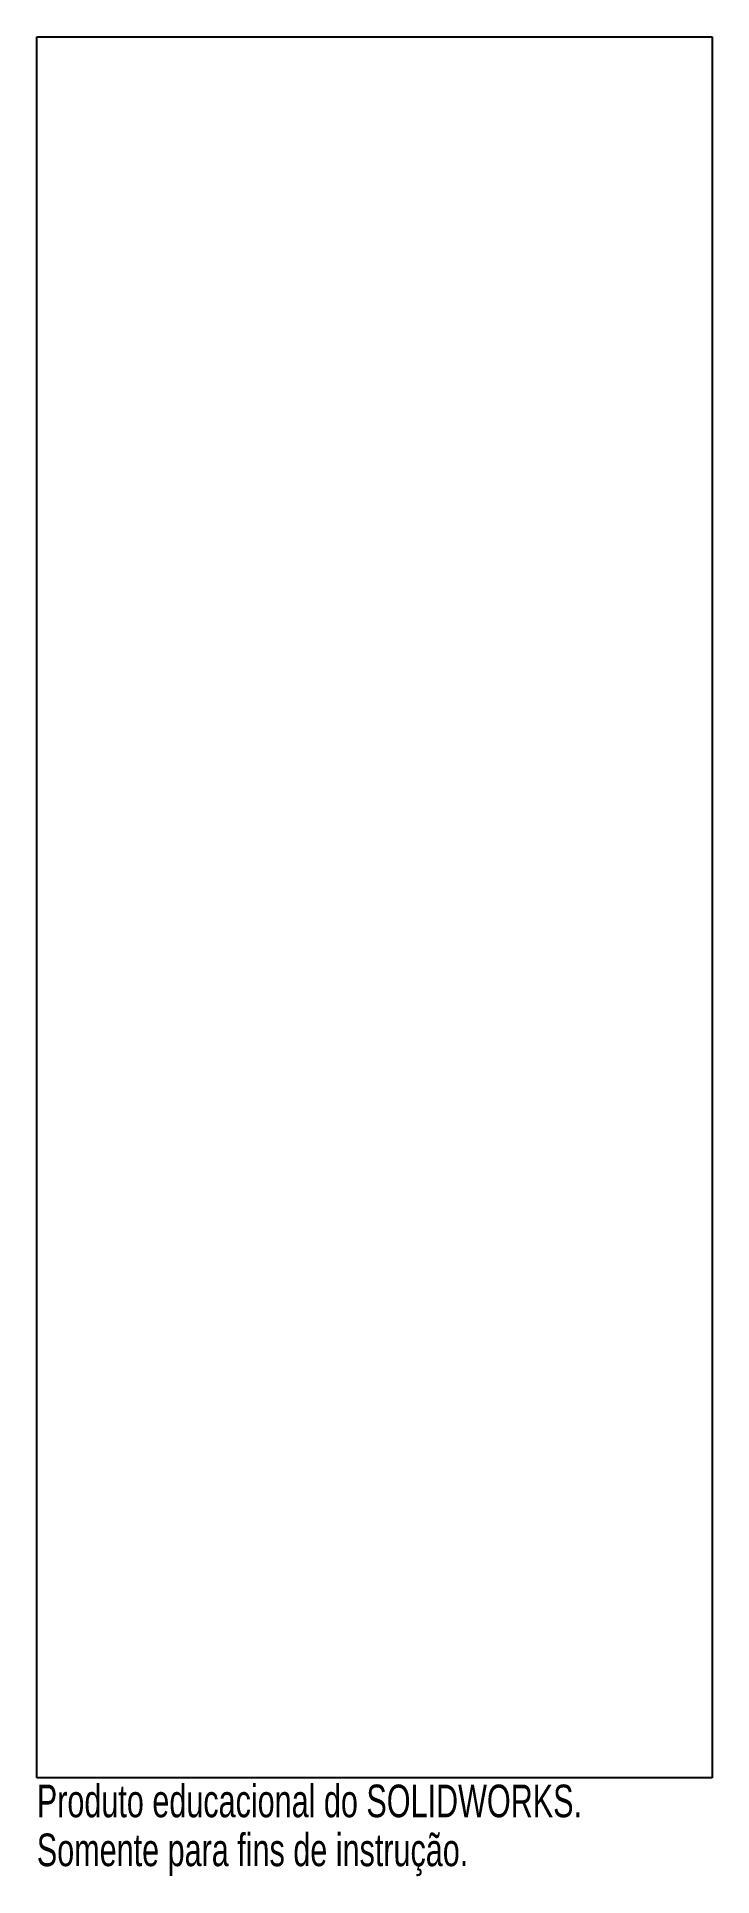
# Model space of a CAD drawing. Header units: millimetres. Extents: x -10 to 0, y -1.5 to 25.8.
import ezdxf

# ---------------------------------------------------------------- set-up
doc = ezdxf.new("R2010")
doc.units = ezdxf.units.MM
doc.styles.add('SLDTEXTSTYLE0', font='TXT', dxfattribs={"width": 0.7})

msp = doc.modelspace()

# ---------------------------------------------------------------- linework, layer by layer
at = {"color": 7, "linetype": 'Continuous', "lineweight": 25}
for p, q in [((-10, 25.8), (0, 25.8)), ((-10, 0), (-10, 25.8)), ((0, 25.8), (0, 0)), ((0, 0), (-10, 0))]:
    msp.add_line(p, q, dxfattribs=at)

# ---------------------------------------------------------------- texts
at = {"color": 7, "linetype": 'Continuous', "char_height": 0.48336, "attachment_point": 1, "style": 'SLDTEXTSTYLE0'}
for s, insert in [('Produto educacional do SOLIDWORKS.', (-10, -0.102)), ('Somente para fins de instrução.', (-10, -0.827))]:
    msp.add_mtext(s, dxfattribs=dict(at, insert=insert))

doc.saveas('drawing.dxf')
